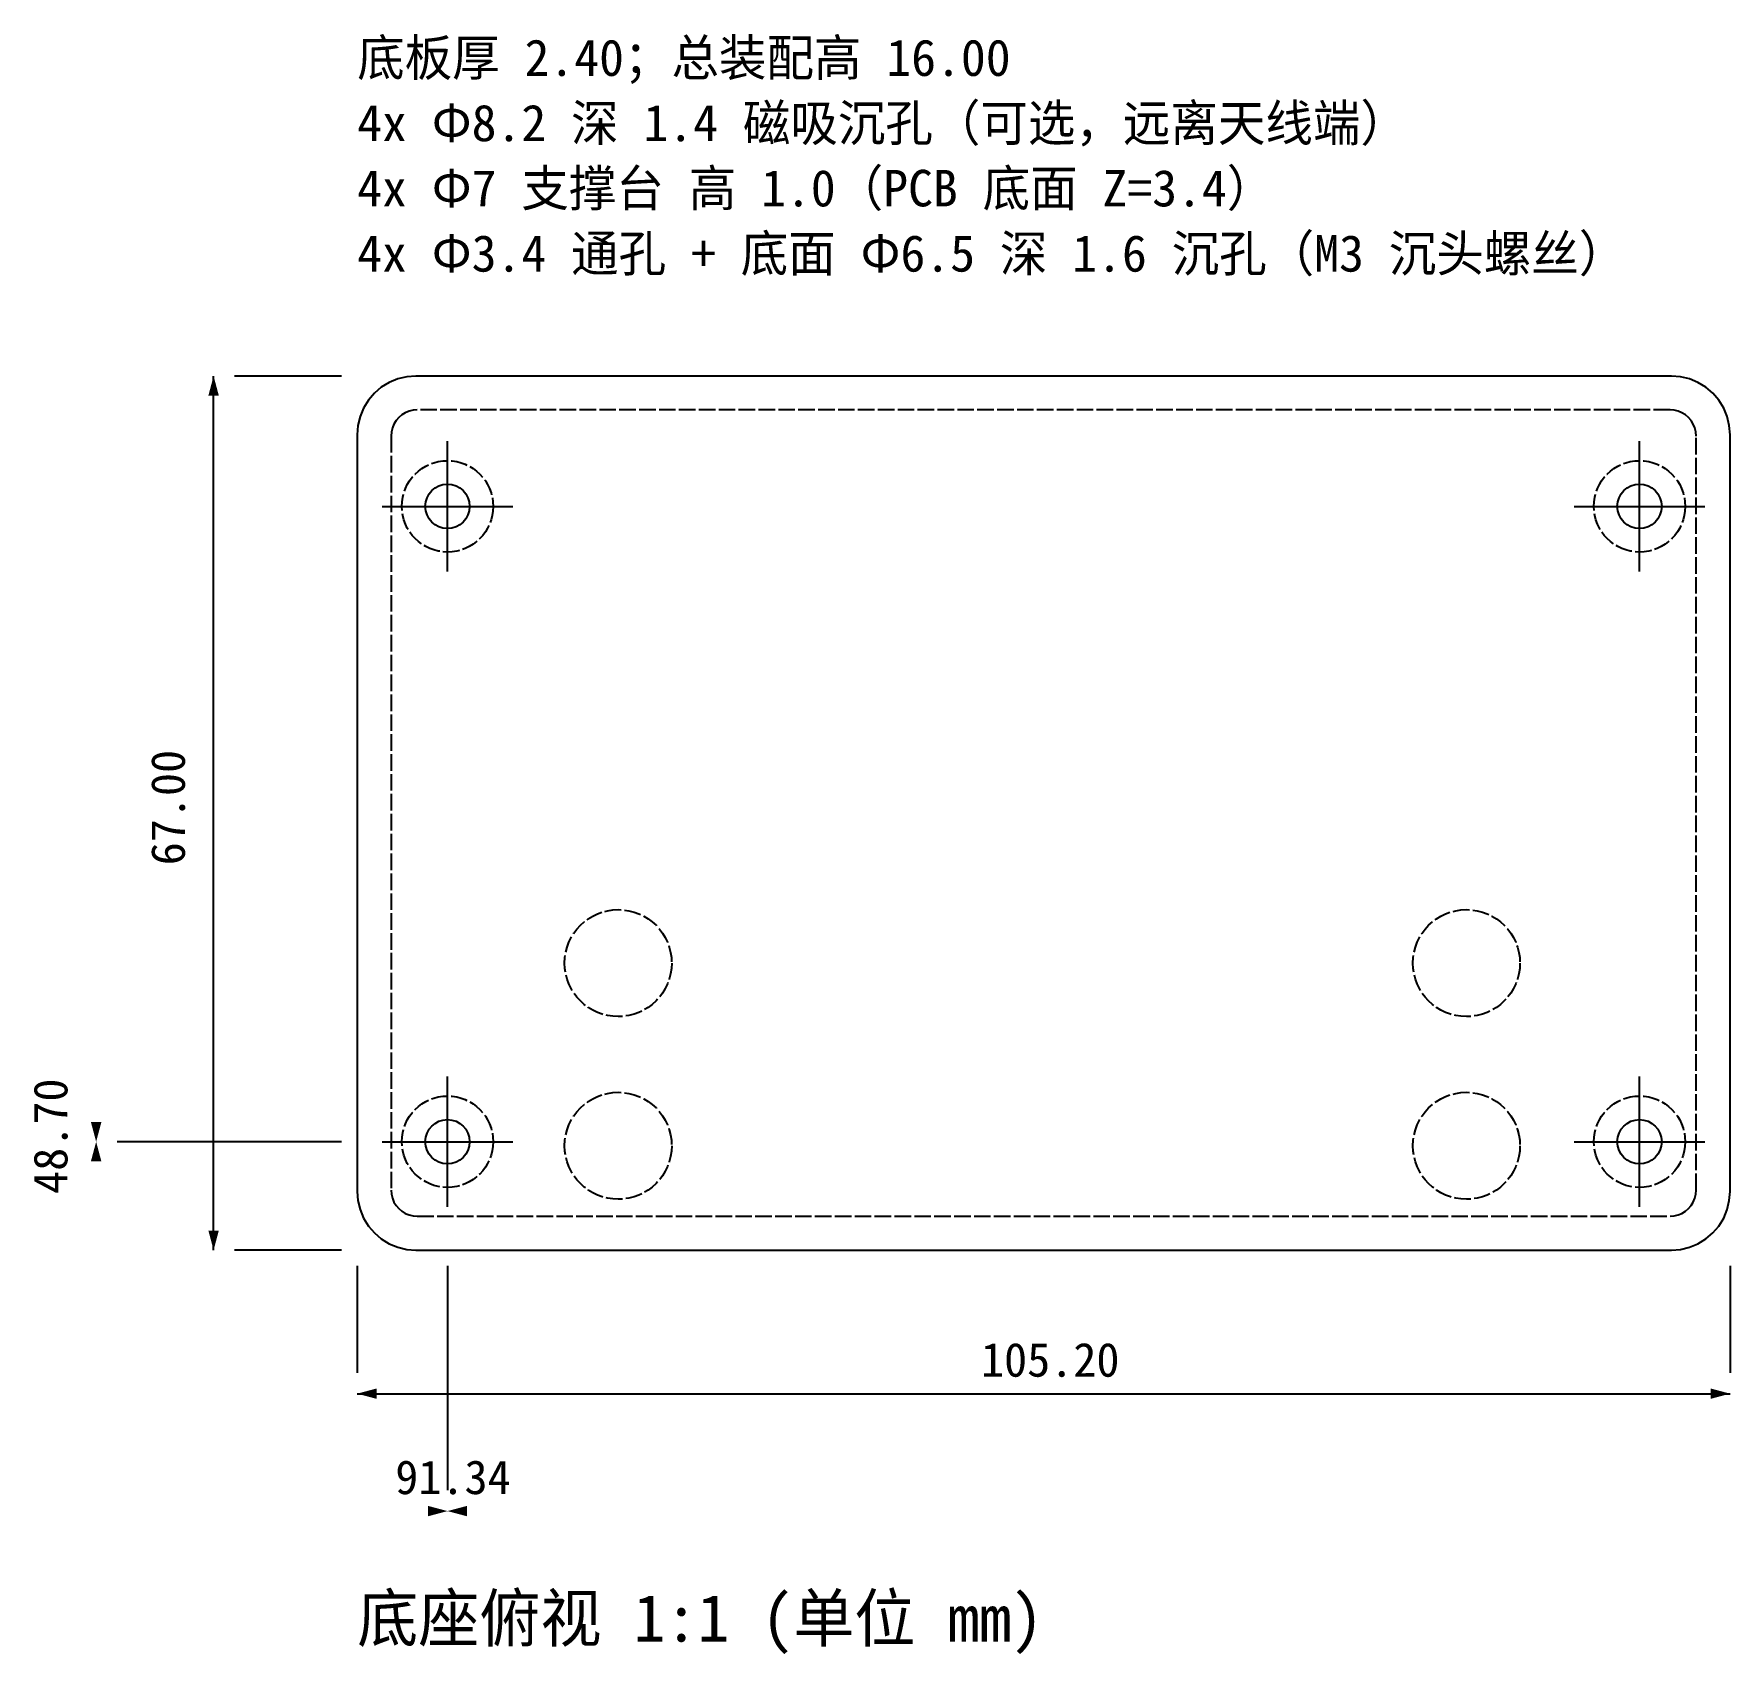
# Model space of a CAD drawing. Header units: millimetres. Extents: x -25 to 105, y -31 to 93.
import ezdxf

# ---------------------------------------------------------------- set-up
doc = ezdxf.new("R2010")
doc.units = ezdxf.units.MM
doc.linetypes.add('DASHED', pattern=[1.524, 1.27, -0.254])
for name, color, linetype in [('CENTER', 8, 'Continuous'), ('DIM', 4, 'Continuous'), ('HOLE', 1, 'Continuous'), ('NOTE', 6, 'Continuous'), ('OUTLINE', 7, 'Continuous'), ('PCB_REF', 8, 'Continuous'), ('TEXT', 7, 'Continuous')]:
    doc.layers.add(name, color=color, linetype=linetype)

msp = doc.modelspace()

# ---------------------------------------------------------------- linework, layer by layer
at = {"layer": 'CENTER'}
for p, q in [((6.92, 52.01), (6.92, 62.01)), ((98.26, 52.01), (98.26, 62.01)), ((1.92, 57.01), (11.92, 57.01)), ((93.26, 57.01), (103.26, 57.01)), ((6.92, 3.31), (6.92, 13.31)), ((98.26, 3.31), (98.26, 13.31)), ((1.92, 8.31), (11.92, 8.31)), ((93.26, 8.31), (103.26, 8.31))]:
    msp.add_line(p, q, dxfattribs=at)
at = {"layer": 'CENTER', "linetype": 'DASHED'}
for centre, radius in [((6.92, 57.01), 3.5), ((98.26, 57.01), 3.5), ((20, 22), 4.1), ((85, 22), 4.1), ((6.92, 8.31), 3.5), ((20, 8), 4.1), ((85, 8), 4.1), ((98.26, 8.31), 3.5)]:
    msp.add_circle(centre, radius, dxfattribs=at)
at = {"layer": 'DIM'}
for p, q in [((-11, 0), (-11, 67)), ((-1.2, 67), (-9.4, 67)), ((-20, 8.31), (-20, 8.31)), ((-1.2, 8.31), (-18.4, 8.31)), ((-1.2, 8.31), (-18.4, 8.31)), ((-1.2, 0), (-9.4, 0)), ((0, -1.2), (0, -9.4)), ((6.92, -1.2), (6.92, -18.4)), ((6.92, -1.2), (6.92, -18.4)), ((105.2, -1.2), (105.2, -9.4)), ((0, -11), (105.2, -11)), ((6.92, -20), (6.92, -20))]:
    msp.add_line(p, q, dxfattribs=at)
for points in [[(-11, 67), (-10.6, 65.5), (-11.4, 65.5)], [(-20, 8.31), (-19.6, 9.81), (-20.4, 9.81)], [(-20, 8.31), (-19.6, 6.81), (-20.4, 6.81)], [(-11, 0), (-10.6, 1.5), (-11.4, 1.5)], [(0, -11), (1.5, -10.6), (1.5, -11.4)], [(105.2, -11), (103.7, -10.6), (103.7, -11.4)], [(6.92, -20), (5.42, -19.6), (5.42, -20.4)], [(6.92, -20), (8.42, -19.6), (8.42, -20.4)]]:
    msp.add_solid(points, dxfattribs=at)
at = {"layer": 'HOLE'}
for centre in [(6.92, 57.01), (98.26, 57.01), (6.92, 8.31), (98.26, 8.31)]:
    msp.add_circle(centre, 1.7, dxfattribs=at)
at = {"layer": 'OUTLINE'}
msp.add_lwpolyline([(105.2, 62.5), (105.14, 63.2), (104.98, 63.89), (104.71, 64.54), (104.34, 65.15), (103.88, 65.68), (103.35, 66.14), (102.74, 66.51), (102.09, 66.78), (101.4, 66.94), (100.7, 67), (4.5, 67), (3.8, 66.94), (3.11, 66.78), (2.46, 66.51), (1.85, 66.14), (1.32, 65.68), (0.86, 65.15), (0.49, 64.54), (0.22, 63.89), (0.06, 63.2), (0, 62.5), (0, 4.5), (0.06, 3.8), (0.22, 3.11), (0.49, 2.46), (0.86, 1.85), (1.32, 1.32), (1.85, 0.86), (2.46, 0.49), (3.11, 0.22), (3.8, 0.06), (4.5, 0), (100.7, 0), (101.4, 0.06), (102.09, 0.22), (102.74, 0.49), (103.35, 0.86), (103.88, 1.32), (104.34, 1.85), (104.71, 2.46), (104.98, 3.11), (105.14, 3.8), (105.2, 4.5)], close=True, dxfattribs=at)
at = {"layer": 'PCB_REF', "linetype": 'DASHED'}
msp.add_lwpolyline([(102.6, 62.4), (102.58, 62.71), (102.5, 63.02), (102.38, 63.31), (102.22, 63.58), (102.01, 63.81), (101.78, 64.02), (101.51, 64.18), (101.22, 64.3), (100.91, 64.38), (100.6, 64.4), (4.6, 64.4), (4.29, 64.38), (3.98, 64.3), (3.69, 64.18), (3.42, 64.02), (3.19, 63.81), (2.98, 63.58), (2.82, 63.31), (2.7, 63.02), (2.62, 62.71), (2.6, 62.4), (2.6, 4.6), (2.62, 4.29), (2.7, 3.98), (2.82, 3.69), (2.98, 3.42), (3.19, 3.19), (3.42, 2.98), (3.69, 2.82), (3.98, 2.7), (4.29, 2.62), (4.6, 2.6), (100.6, 2.6), (100.91, 2.62), (101.22, 2.7), (101.51, 2.82), (101.78, 2.98), (102.01, 3.19), (102.22, 3.42), (102.38, 3.69), (102.5, 3.98), (102.58, 4.29), (102.6, 4.6)], close=True, dxfattribs=at)

# ---------------------------------------------------------------- texts
at = {"layer": 'DIM'}
for s, p in [('67.00', (-13.2, 29.5)), ('48.70', (-22.2, 4.31))]:
    msp.add_text(s, height=2.6, rotation=90, dxfattribs=at).set_placement(p)
for s, p in [('105.20', (47.8, -9.7)), ('91.34', (2.92, -18.7))]:
    msp.add_text(s, height=2.6, dxfattribs=at).set_placement(p)
at = {"layer": 'NOTE'}
msp.add_text('4x Φ8.2 深 1.4 磁吸沉孔（可选，远离天线端）', height=2.8, dxfattribs=at).set_placement((0, 85))
at = {"layer": 'TEXT'}
for s, height, p in [('底板厚 2.40；总装配高 16.00', 2.8, (0, 90)), ('4x Φ7 支撑台 高 1.0（PCB 底面 Z=3.4）', 2.8, (0, 80)), ('4x Φ3.4 通孔 + 底面 Φ6.5 深 1.6 沉孔（M3 沉头螺丝）', 2.8, (0, 75)), ('底座俯视 1:1 (单位 mm)', 3.6, (0, -30))]:
    msp.add_text(s, height=height, dxfattribs=at).set_placement(p)

doc.saveas('drawing.dxf')
